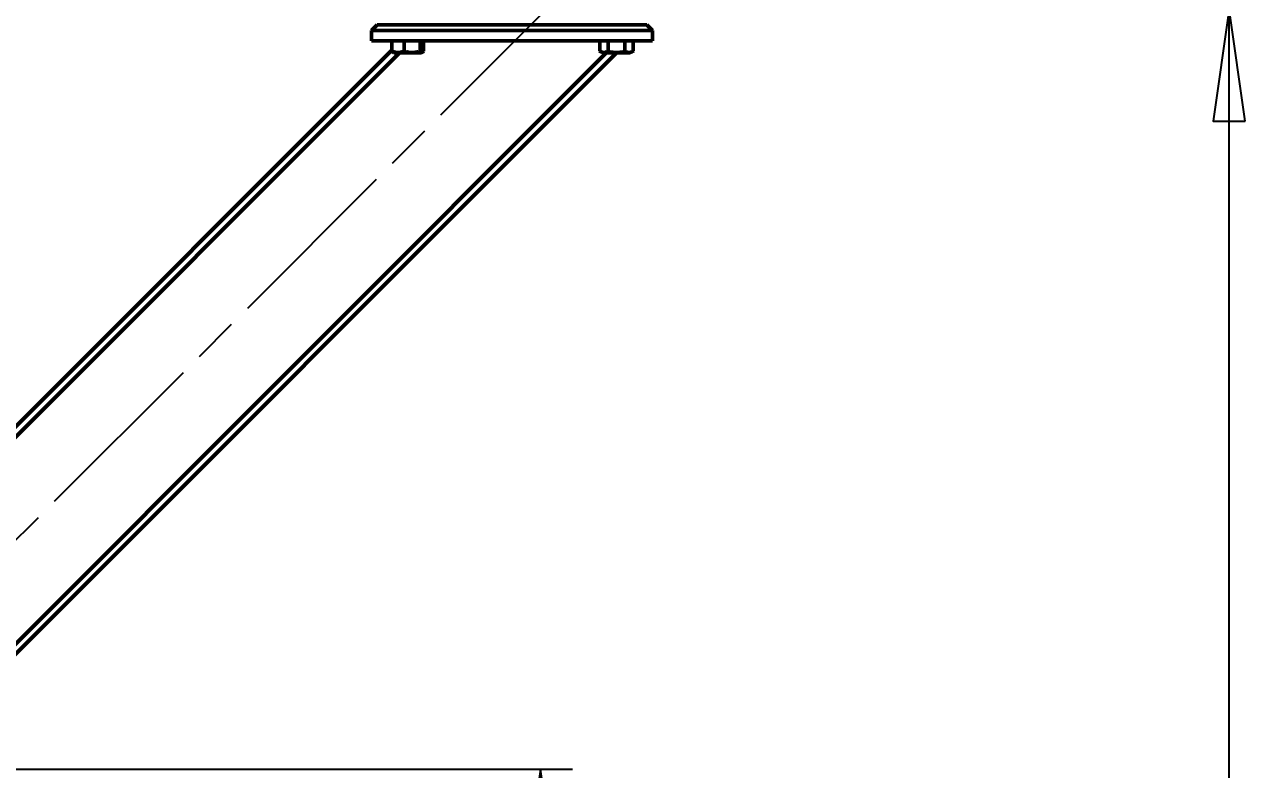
# Model space of a CAD drawing. Header units: millimetres. Extents: x 0 to 25230, y 0 to 17820.
# Drawn here: x 18785 to 19940, y 5407 to 6102 of the extents above; entities that cross this region are included whole.
import ezdxf

# ---------------------------------------------------------------- set-up
doc = ezdxf.new("R2010")
doc.units = ezdxf.units.MM
doc.header["$LTSCALE"] = 30
doc.linetypes.add('CHAIN', pattern=[0.7087, 0.4724, -0.0591, 0.1181, -0.0591])
for name, color, linetype, lineweight in [('Видимый контур (ГОСТ)', 7, 'Continuous', 50), ('Осевая линия (ГОСТ)', 7, 'Continuous', 25), ('Размер (ГОСТ)', 7, 'Continuous', 25)]:
    doc.layers.add(name, color=color, linetype=linetype, lineweight=lineweight)
doc.styles.add('Обычный текст (ГОСТ)', font='GOST Common Italic.ttf')
doc.dimstyles.new('Обычный (ГОСТ)', dxfattribs={"dimscale": 30, "dimtxt": 3.5, "dimasz": 3.5, "dimexe": 1, "dimexo": 0, "dimgap": 0.5, "dimtad": 1, "dimrnd": 1e-08, "dimtxsty": 'Обычный текст (ГОСТ)', "dimblk": 'Filled-1', "dimcen": 0.09, "dimdle": 15, "dimclrd": 256, "dimclre": 256, "dimclrt": 256, "dimazin": 2, "dimtfac": 0.714286, "dimtdec": 3, "dimtmove": 0, "dimatfit": 3, "dimfxl": 1, "dimtolj": 1, "dimlwd": 25, "dimlwe": 25, "dimarcsym": 0})

# ---------------------------------------------------------------- blocks, each defined once
blk = doc.blocks.new('Filled-1')
at = {"color": 0}
for p, q in [((0, 0), (-1, 0.143)), ((-1, 0.143), (-1, -0.143)), ((-1, 0), (0, 0)), ((-1, -0.143), (0, 0))]:
    blk.add_line(p, q, dxfattribs=at)
at = {"color": 0, "flags": 128}
blk.add_lwpolyline([(-1, -0.143), (0, 0), (-1, 0.143), (-1, -0.143)], dxfattribs=at)
at = {"color": 0}
blk.add_solid([(-1, -0.143), (0, 0), (-1, 0.143), (-1, -0.143)], dxfattribs=at)
blk = doc.blocks.new('*D32')
at = {"layer": 'Defpoints', "color": 0, "linetype": 'Continuous', "transparency": 16777216}
for p in [(19909.7, 6116.8), (19909.7, 6116.8), (18731, 3159.6)]:
    blk.add_point(p, dxfattribs=at)
at = {"layer": 'Размер (ГОСТ)', "linetype": 'Continuous', "lineweight": 25, "transparency": 16777216}
for p, q in [((19909.7, 3264.6), (19909.7, 6011.8)), ((18731, 3159.6), (19939.7, 3159.6))]:
    blk.add_line(p, q, dxfattribs=at)
at = {"layer": 'Размер (ГОСТ)', "linetype": 'Continuous', "lineweight": 25, "transparency": 16777216, "xscale": 105, "yscale": 105, "zscale": 105}
for p, rotation in [((19909.7, 6116.8), 90), ((19909.7, 3159.6), 270)]:
    blk.add_blockref('Filled-1', p, dxfattribs=dict(at, rotation=rotation))
at = {"layer": 'Размер (ГОСТ)', "linetype": 'Continuous', "lineweight": 25, "transparency": 16777216, "insert": (19789.7, 4481.4), "char_height": 105, "attachment_point": 1, "rotation": 90, "style": 'Обычный текст (ГОСТ)'}
blk.add_mtext('\\A1;3943', dxfattribs=at)
blk = doc.blocks.new('*D33')
at = {"layer": 'Defpoints', "color": 0, "linetype": 'Continuous', "transparency": 16777216}
for p in [(18686, 5407.3), (18731, 3159.6), (19266.9, 3159.6)]:
    blk.add_point(p, dxfattribs=at)
at = {"layer": 'Размер (ГОСТ)', "linetype": 'Continuous', "lineweight": 25, "transparency": 16777216}
for p, q in [((18686, 5407.3), (19296.9, 5407.3)), ((19266.9, 5302.3), (19266.9, 3264.6)), ((18731, 3159.6), (19296.9, 3159.6))]:
    blk.add_line(p, q, dxfattribs=at)
at = {"layer": 'Размер (ГОСТ)', "linetype": 'Continuous', "lineweight": 25, "transparency": 16777216, "xscale": 105, "yscale": 105, "zscale": 105}
for p, rotation in [((19266.9, 5407.3), 90), ((19266.9, 3159.6), 270)]:
    blk.add_blockref('Filled-1', p, dxfattribs=dict(at, rotation=rotation))
at = {"layer": 'Размер (ГОСТ)', "linetype": 'Continuous', "lineweight": 25, "transparency": 16777216, "insert": (19145.5, 4129.6), "char_height": 105, "attachment_point": 1, "rotation": 90, "style": 'Обычный текст (ГОСТ)'}
blk.add_mtext('\\A1;2997', dxfattribs=at)

msp = doc.modelspace()

# ---------------------------------------------------------------- linework, layer by layer
at = {"layer": 'Видимый контур (ГОСТ)'}
for p, q in [((19114.2945, 6101.8184), (19109.0445, 6096.5684)), ((19109.0445, 6096.5684), (19371.5445, 6096.5684)), ((19109.0445, 6096.5684), (19109.0445, 6086.8184)), ((19366.2945, 6101.8184), (19114.2945, 6101.8184)), ((19366.2945, 6101.8184), (19371.5445, 6096.5684)), ((19371.5445, 6096.5684), (19371.5445, 6086.8184)), ((19371.5445, 6086.8184), (19109.0445, 6086.8184)), ((19128.0013, 6077.1639), (19128.0013, 6086.8184)), ((19139.6548, 6077.1639), (19139.6548, 6086.8184)), ((19154.448, 6077.1639), (19154.448, 6086.8184)), ((19157.5877, 6077.1639), (19157.5877, 6086.8184)), ((19322.206, 6077.1639), (19322.206, 6086.8184)), ((19330.0003, 6077.1639), (19330.0003, 6086.8184)), ((19345.5887, 6077.1639), (19345.5887, 6086.8184)), ((19353.3829, 6077.1639), (19353.3829, 6086.8184)), ((18698.7945, 5648.7879), (19128.0013, 6077.9947)), ((18698.7945, 5436.6558), (19337.7071, 6075.5684)), ((18698.7945, 5446.2018), (19328.1612, 6075.5684)), ((18698.7945, 5639.2419), (19135.121, 6075.5684)), ((19129.9695, 6075.5684), (19129.012, 6076.1212)), ((19155.6195, 6075.5684), (19129.9695, 6075.5684)), ((19155.6195, 6075.5684), (19156.5769, 6076.1212)), ((19324.9695, 6075.5684), (19322.206, 6077.1639)), ((19350.6195, 6075.5684), (19324.9695, 6075.5684)), ((19350.6195, 6075.5684), (19353.3829, 6077.1639))]:
    msp.add_line(p, q, dxfattribs=at)
for points, weights in [([(19139.6548, 6077.1639), (19133.8281, 6074.9139), (19128.0013, 6077.1639)], [1.16025403784, 1.33974596216, 1.16025403784]), ([(19128.0013, 6077.1639), (19128.5378, 6076.3951), (19129.012, 6076.1212)], [1.16025403784, 1.21592133966, 1.23705952822]), ([(19154.448, 6077.1639), (19147.0514, 6074.9139), (19139.6548, 6077.1639)], [1.16025403784, 1.33974596216, 1.16025403784]), ([(19157.5877, 6077.1639), (19156.0178, 6074.9139), (19154.448, 6077.1639)], [1.16025403784, 1.33974596216, 1.16025403784]), ([(19330.0003, 6077.1639), (19326.1031, 6074.9139), (19322.206, 6077.1639)], [1.16025403784, 1.33974596216, 1.16025403784]), ([(19345.5887, 6077.1639), (19337.7945, 6074.9139), (19330.0003, 6077.1639)], [1.16025403784, 1.33974596216, 1.16025403784]), ([(19353.3829, 6077.1639), (19349.4858, 6074.9139), (19345.5887, 6077.1639)], [1.16025403784, 1.33974596216, 1.16025403784])]:
    msp.add_rational_spline(points, weights, degree=2, dxfattribs=at)
at = {"layer": 'Осевая линия (ГОСТ)', "linetype": 'CHAIN', "ltscale": 11.993792}
msp.add_line((18633.0115, 5476.9388), (19295.9241, 6139.8515), dxfattribs=at)

# ---------------------------------------------------------------- dimensions: what is measured, and where the dimension line sits
at = {"layer": 'Размер (ГОСТ)', "linetype": 'Continuous', "lineweight": 25}
for base, p1, p2, override, picture, middle in [((19909.6808, 6116.8184), (18731.0445, 3159.5684), (19909.6808, 6116.8184), {"dimgap": 0.5, "dimdec": 2, "dimlfac": 1.333333, "dimse2": 1, "dimtol": 0, "dimlim": 0, "dimtp": 0, "dimtm": 0, "dimtdec": 3, "dimtofl": 0, "dimatfit": 1}, '*D32', (19909.6808, 4638.1934)), ((19266.9001, 3159.5684), (18686.0445, 5407.3184), (18731.0445, 3159.5684), {"dimgap": 0.5, "dimdec": 2, "dimlfac": 1.333333, "dimtol": 0, "dimlim": 0, "dimtp": 0, "dimtm": 0, "dimtdec": 3, "dimtofl": 0, "dimatfit": 1}, '*D33', (19266.9001, 4283.4434))]:
    dim = msp.add_linear_dim(base=base, p1=p1, p2=p2, angle=270, dimstyle='Обычный (ГОСТ)', override=override, dxfattribs=at)
    dim.commit()
    dim.dimension.update_dxf_attribs({"geometry": picture, "text_midpoint": middle, "dimtype": 160})

doc.saveas('drawing.dxf')
